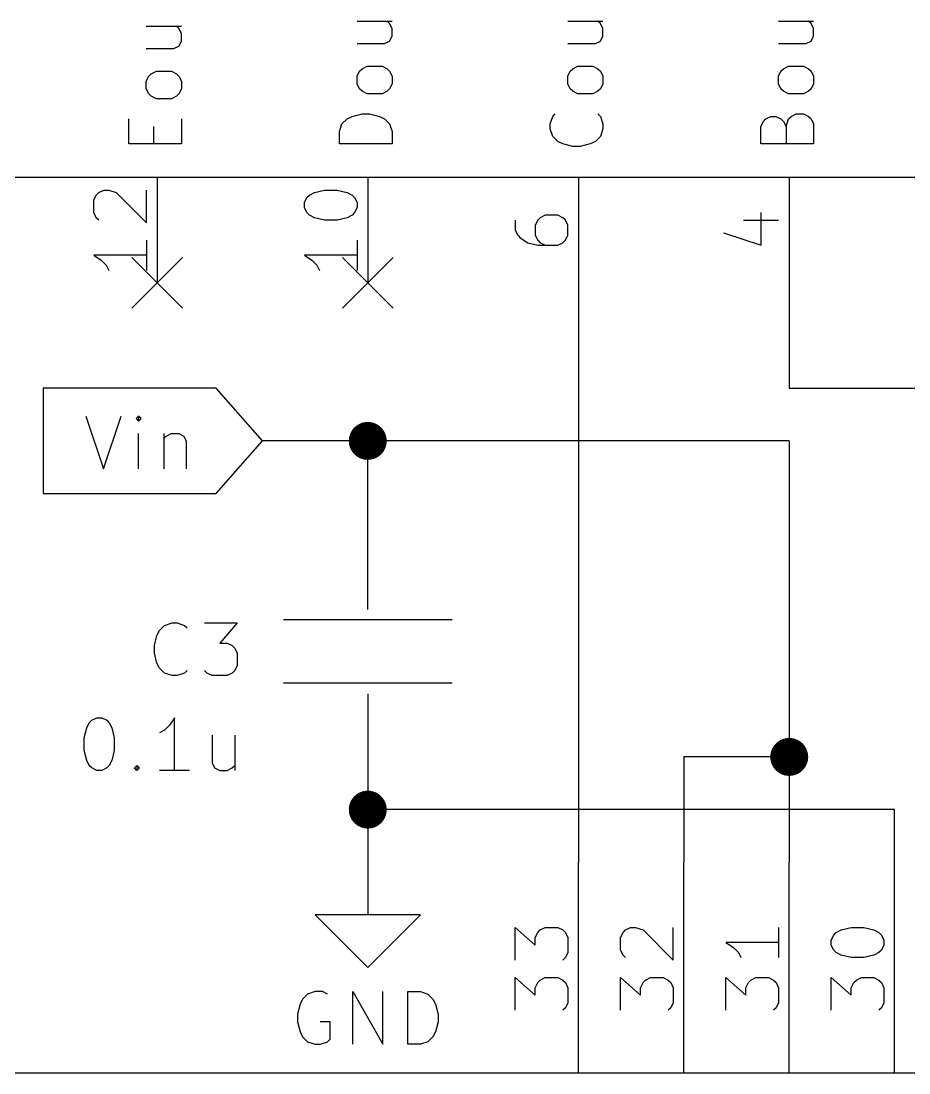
# Model space of a CAD drawing. Extents: x 0.4 to 11.3, y -7.9 to -0.4.
# Drawn here: x 1.121 to 1.964, y -5.8 to -4.801 of the extents above; entities that cross this region are included whole.
import ezdxf

# ---------------------------------------------------------------- set-up
doc = ezdxf.new("R2010")
doc.units = 0
doc.header["$MEASUREMENT"] = 0
for name, color, linetype in [('BLUE2', 5, 'CONTINUOUS'), ('CYAN2', 4, 'CONTINUOUS'), ('GREEN3', 91, 'CONTINUOUS'), ('LYELLOW', 51, 'CONTINUOUS'), ('RED2', 1, 'CONTINUOUS'), ('RED3', 11, 'CONTINUOUS')]:
    doc.layers.add(name, color=color, linetype=linetype)

msp = doc.modelspace()

# ---------------------------------------------------------------- linework, layer by layer
at = {"layer": 'BLUE2', "linetype": 'CONTINUOUS'}
for p, q in [((1.226, -5.026), (1.274, -5.074)), ((1.274, -5.026), (1.226, -5.074)), ((1.426, -5.026), (1.474, -5.074)), ((1.474, -5.026), (1.426, -5.074))]:
    msp.add_line(p, q, dxfattribs=at)
at = {"layer": 'CYAN2', "linetype": 'CONTINUOUS'}
for p, q in [((1.4398, -4.80143), (1.47313, -4.80143)), ((1.4398, -4.80143), (1.47313, -4.80143)), ((1.47075, -4.80381), (1.46837, -4.80143)), ((1.47075, -4.80381), (1.46837, -4.80143)), ((1.6398, -4.80143), (1.67313, -4.80143)), ((1.6398, -4.80143), (1.67313, -4.80143)), ((1.67075, -4.80381), (1.66837, -4.80143)), ((1.67075, -4.80381), (1.66837, -4.80143)), ((1.8398, -4.80143), (1.87313, -4.80143)), ((1.8398, -4.80143), (1.87313, -4.80143)), ((1.87075, -4.80381), (1.86837, -4.80143)), ((1.87075, -4.80381), (1.86837, -4.80143)), ((1.2398, -4.80619), (1.27313, -4.80619)), ((1.2398, -4.80619), (1.27313, -4.80619)), ((1.27075, -4.80857), (1.26837, -4.80619)), ((1.27075, -4.80857), (1.26837, -4.80619)), ((1.27313, -4.81333), (1.27075, -4.80857)), ((1.27313, -4.81333), (1.27075, -4.80857)), ((1.47313, -4.80857), (1.47075, -4.80381)), ((1.47313, -4.80857), (1.47075, -4.80381)), ((1.47313, -4.81571), (1.47313, -4.80857)), ((1.47313, -4.81571), (1.47313, -4.80857)), ((1.67313, -4.80857), (1.67075, -4.80381)), ((1.67313, -4.80857), (1.67075, -4.80381)), ((1.67313, -4.81571), (1.67313, -4.80857)), ((1.67313, -4.81571), (1.67313, -4.80857)), ((1.87313, -4.80857), (1.87075, -4.80381)), ((1.87313, -4.80857), (1.87075, -4.80381)), ((1.87313, -4.81571), (1.87313, -4.80857)), ((1.87313, -4.81571), (1.87313, -4.80857)), ((1.27075, -4.82524), (1.27313, -4.82048)), ((1.27075, -4.82524), (1.27313, -4.82048)), ((1.27313, -4.82048), (1.27313, -4.81333)), ((1.27313, -4.82048), (1.27313, -4.81333)), ((1.4398, -4.82286), (1.46599, -4.82286)), ((1.4398, -4.82286), (1.46599, -4.82286)), ((1.46599, -4.82286), (1.47075, -4.82048)), ((1.46599, -4.82286), (1.47075, -4.82048)), ((1.47075, -4.82048), (1.47313, -4.81571)), ((1.47075, -4.82048), (1.47313, -4.81571)), ((1.6398, -4.82286), (1.66599, -4.82286)), ((1.6398, -4.82286), (1.66599, -4.82286)), ((1.66599, -4.82286), (1.67075, -4.82048)), ((1.66599, -4.82286), (1.67075, -4.82048)), ((1.67075, -4.82048), (1.67313, -4.81571)), ((1.67075, -4.82048), (1.67313, -4.81571)), ((1.8398, -4.82286), (1.86599, -4.82286)), ((1.8398, -4.82286), (1.86599, -4.82286)), ((1.86599, -4.82286), (1.87075, -4.82048)), ((1.86599, -4.82286), (1.87075, -4.82048)), ((1.87075, -4.82048), (1.87313, -4.81571)), ((1.87075, -4.82048), (1.87313, -4.81571)), ((1.2398, -4.82762), (1.26599, -4.82762)), ((1.2398, -4.82762), (1.26599, -4.82762)), ((1.26599, -4.82762), (1.27075, -4.82524)), ((1.26599, -4.82762), (1.27075, -4.82524)), ((1.24218, -4.85381), (1.24456, -4.85143)), ((1.24218, -4.85381), (1.24456, -4.85143)), ((1.24456, -4.85143), (1.24932, -4.84905)), ((1.24456, -4.85143), (1.24932, -4.84905)), ((1.24932, -4.84905), (1.26361, -4.84905)), ((1.24932, -4.84905), (1.26361, -4.84905)), ((1.26361, -4.84905), (1.26837, -4.85143)), ((1.26361, -4.84905), (1.26837, -4.85143)), ((1.26837, -4.85143), (1.27075, -4.85381)), ((1.26837, -4.85143), (1.27075, -4.85381)), ((1.4398, -4.85381), (1.44218, -4.84905)), ((1.4398, -4.85381), (1.44218, -4.84905)), ((1.44218, -4.84905), (1.44456, -4.84667)), ((1.44218, -4.84905), (1.44456, -4.84667)), ((1.44456, -4.84667), (1.44932, -4.84428)), ((1.44456, -4.84667), (1.44932, -4.84428)), ((1.44932, -4.84428), (1.46361, -4.84428)), ((1.44932, -4.84428), (1.46361, -4.84428)), ((1.46361, -4.84428), (1.46837, -4.84667)), ((1.46361, -4.84428), (1.46837, -4.84667)), ((1.46837, -4.84667), (1.47075, -4.84905)), ((1.46837, -4.84667), (1.47075, -4.84905)), ((1.47075, -4.84905), (1.47313, -4.85381)), ((1.47075, -4.84905), (1.47313, -4.85381)), ((1.6398, -4.85381), (1.64218, -4.84905)), ((1.6398, -4.85381), (1.64218, -4.84905)), ((1.64218, -4.84905), (1.64456, -4.84667)), ((1.64218, -4.84905), (1.64456, -4.84667)), ((1.64456, -4.84667), (1.64932, -4.84428)), ((1.64456, -4.84667), (1.64932, -4.84428)), ((1.64932, -4.84428), (1.66361, -4.84428)), ((1.64932, -4.84428), (1.66361, -4.84428)), ((1.66361, -4.84428), (1.66837, -4.84667)), ((1.66361, -4.84428), (1.66837, -4.84667)), ((1.66837, -4.84667), (1.67075, -4.84905)), ((1.66837, -4.84667), (1.67075, -4.84905)), ((1.67075, -4.84905), (1.67313, -4.85381)), ((1.67075, -4.84905), (1.67313, -4.85381)), ((1.8398, -4.85381), (1.84218, -4.84905)), ((1.8398, -4.85381), (1.84218, -4.84905)), ((1.84218, -4.84905), (1.84456, -4.84667)), ((1.84218, -4.84905), (1.84456, -4.84667)), ((1.84456, -4.84667), (1.84932, -4.84428)), ((1.84456, -4.84667), (1.84932, -4.84428)), ((1.84932, -4.84428), (1.86361, -4.84428)), ((1.84932, -4.84428), (1.86361, -4.84428)), ((1.86361, -4.84428), (1.86837, -4.84667)), ((1.86361, -4.84428), (1.86837, -4.84667)), ((1.86837, -4.84667), (1.87075, -4.84905)), ((1.86837, -4.84667), (1.87075, -4.84905)), ((1.87075, -4.84905), (1.87313, -4.85381)), ((1.87075, -4.84905), (1.87313, -4.85381)), ((1.2398, -4.85857), (1.24218, -4.85381)), ((1.2398, -4.85857), (1.24218, -4.85381)), ((1.2398, -4.86571), (1.2398, -4.85857)), ((1.2398, -4.86571), (1.2398, -4.85857)), ((1.27075, -4.85381), (1.27313, -4.85857)), ((1.27075, -4.85381), (1.27313, -4.85857)), ((1.27313, -4.85857), (1.27313, -4.86571)), ((1.27313, -4.85857), (1.27313, -4.86571)), ((1.4398, -4.86095), (1.4398, -4.85381)), ((1.4398, -4.86095), (1.4398, -4.85381)), ((1.44218, -4.86571), (1.4398, -4.86095)), ((1.44218, -4.86571), (1.4398, -4.86095)), ((1.47313, -4.86095), (1.47075, -4.86571)), ((1.47313, -4.86095), (1.47075, -4.86571)), ((1.47313, -4.85381), (1.47313, -4.86095)), ((1.47313, -4.85381), (1.47313, -4.86095)), ((1.6398, -4.86095), (1.6398, -4.85381)), ((1.6398, -4.86095), (1.6398, -4.85381)), ((1.64218, -4.86571), (1.6398, -4.86095)), ((1.64218, -4.86571), (1.6398, -4.86095)), ((1.67313, -4.86095), (1.67075, -4.86571)), ((1.67313, -4.86095), (1.67075, -4.86571)), ((1.67313, -4.85381), (1.67313, -4.86095)), ((1.67313, -4.85381), (1.67313, -4.86095)), ((1.8398, -4.86095), (1.8398, -4.85381)), ((1.8398, -4.86095), (1.8398, -4.85381)), ((1.84218, -4.86571), (1.8398, -4.86095)), ((1.84218, -4.86571), (1.8398, -4.86095)), ((1.87313, -4.86095), (1.87075, -4.86571)), ((1.87313, -4.86095), (1.87075, -4.86571)), ((1.87313, -4.85381), (1.87313, -4.86095)), ((1.87313, -4.85381), (1.87313, -4.86095)), ((1.24218, -4.87048), (1.2398, -4.86571)), ((1.24218, -4.87048), (1.2398, -4.86571)), ((1.24456, -4.87286), (1.24218, -4.87048)), ((1.24456, -4.87286), (1.24218, -4.87048)), ((1.24932, -4.87524), (1.24456, -4.87286)), ((1.24932, -4.87524), (1.24456, -4.87286)), ((1.26837, -4.87286), (1.26361, -4.87524)), ((1.26837, -4.87286), (1.26361, -4.87524)), ((1.27075, -4.87048), (1.26837, -4.87286)), ((1.27075, -4.87048), (1.26837, -4.87286)), ((1.27313, -4.86571), (1.27075, -4.87048)), ((1.27313, -4.86571), (1.27075, -4.87048)), ((1.44456, -4.86809), (1.44218, -4.86571)), ((1.44456, -4.86809), (1.44218, -4.86571)), ((1.44932, -4.87047), (1.44456, -4.86809)), ((1.44932, -4.87047), (1.44456, -4.86809)), ((1.46361, -4.87047), (1.44932, -4.87047)), ((1.46361, -4.87047), (1.44932, -4.87047)), ((1.46837, -4.86809), (1.46361, -4.87047)), ((1.46837, -4.86809), (1.46361, -4.87047)), ((1.47075, -4.86571), (1.46837, -4.86809)), ((1.47075, -4.86571), (1.46837, -4.86809)), ((1.64456, -4.86809), (1.64218, -4.86571)), ((1.64456, -4.86809), (1.64218, -4.86571)), ((1.64932, -4.87047), (1.64456, -4.86809)), ((1.64932, -4.87047), (1.64456, -4.86809)), ((1.66361, -4.87047), (1.64932, -4.87047)), ((1.66361, -4.87047), (1.64932, -4.87047)), ((1.66837, -4.86809), (1.66361, -4.87047)), ((1.66837, -4.86809), (1.66361, -4.87047)), ((1.67075, -4.86571), (1.66837, -4.86809)), ((1.67075, -4.86571), (1.66837, -4.86809)), ((1.84456, -4.86809), (1.84218, -4.86571)), ((1.84456, -4.86809), (1.84218, -4.86571)), ((1.84932, -4.87047), (1.84456, -4.86809)), ((1.84932, -4.87047), (1.84456, -4.86809)), ((1.86361, -4.87047), (1.84932, -4.87047)), ((1.86361, -4.87047), (1.84932, -4.87047)), ((1.86837, -4.86809), (1.86361, -4.87047)), ((1.86837, -4.86809), (1.86361, -4.87047)), ((1.87075, -4.86571), (1.86837, -4.86809)), ((1.87075, -4.86571), (1.86837, -4.86809)), ((1.26361, -4.87524), (1.24932, -4.87524)), ((1.26361, -4.87524), (1.24932, -4.87524)), ((1.43028, -4.89428), (1.43504, -4.8919)), ((1.43028, -4.89428), (1.43504, -4.8919)), ((1.43504, -4.8919), (1.44456, -4.88952)), ((1.43504, -4.8919), (1.44456, -4.88952)), ((1.44456, -4.88952), (1.4517, -4.88952)), ((1.44456, -4.88952), (1.4517, -4.88952)), ((1.4517, -4.88952), (1.46122, -4.8919)), ((1.4517, -4.88952), (1.46122, -4.8919)), ((1.46122, -4.8919), (1.46599, -4.89428)), ((1.46122, -4.8919), (1.46599, -4.89428)), ((1.62313, -4.89905), (1.62551, -4.8919)), ((1.62313, -4.89905), (1.62551, -4.8919)), ((1.62551, -4.8919), (1.62789, -4.88952)), ((1.62551, -4.8919), (1.62789, -4.88952)), ((1.66837, -4.88952), (1.67075, -4.8919)), ((1.66837, -4.88952), (1.67075, -4.8919)), ((1.67075, -4.8919), (1.67313, -4.89905)), ((1.67075, -4.8919), (1.67313, -4.89905)), ((1.82789, -4.89428), (1.83265, -4.8919)), ((1.82789, -4.89428), (1.83265, -4.8919)), ((1.83265, -4.8919), (1.83742, -4.8919)), ((1.83265, -4.8919), (1.83742, -4.8919)), ((1.83742, -4.8919), (1.84218, -4.89428)), ((1.83742, -4.8919), (1.84218, -4.89428)), ((1.84932, -4.89428), (1.8517, -4.8919)), ((1.84932, -4.89428), (1.8517, -4.8919)), ((1.8517, -4.8919), (1.85646, -4.88952)), ((1.8517, -4.8919), (1.85646, -4.88952)), ((1.85646, -4.88952), (1.86361, -4.88952)), ((1.85646, -4.88952), (1.86361, -4.88952)), ((1.86361, -4.88952), (1.86837, -4.8919)), ((1.86361, -4.88952), (1.86837, -4.8919)), ((1.86837, -4.8919), (1.87075, -4.89428)), ((1.86837, -4.8919), (1.87075, -4.89428)), ((1.22313, -4.91809), (1.22313, -4.89428)), ((1.22313, -4.91809), (1.22313, -4.89428)), ((1.24694, -4.91809), (1.24694, -4.90143)), ((1.24694, -4.91809), (1.24694, -4.90143)), ((1.27313, -4.89428), (1.27313, -4.91809)), ((1.27313, -4.89428), (1.27313, -4.91809)), ((1.42313, -4.90619), (1.42551, -4.89905)), ((1.42313, -4.90619), (1.42551, -4.89905)), ((1.42551, -4.89905), (1.43028, -4.89428)), ((1.42551, -4.89905), (1.43028, -4.89428)), ((1.46599, -4.89428), (1.47075, -4.89905)), ((1.46599, -4.89428), (1.47075, -4.89905)), ((1.47075, -4.89905), (1.47313, -4.90619)), ((1.47075, -4.89905), (1.47313, -4.90619)), ((1.62313, -4.90381), (1.62313, -4.89905)), ((1.62313, -4.90381), (1.62313, -4.89905)), ((1.67313, -4.89905), (1.67313, -4.90381)), ((1.67313, -4.89905), (1.67313, -4.90381)), ((1.82313, -4.90143), (1.82551, -4.89667)), ((1.82313, -4.90143), (1.82551, -4.89667)), ((1.82313, -4.91809), (1.82313, -4.90143)), ((1.82313, -4.91809), (1.82313, -4.90143)), ((1.82551, -4.89667), (1.82789, -4.89428)), ((1.82551, -4.89667), (1.82789, -4.89428)), ((1.84218, -4.89428), (1.84456, -4.89667)), ((1.84218, -4.89428), (1.84456, -4.89667)), ((1.84456, -4.89667), (1.84694, -4.90143)), ((1.84456, -4.89667), (1.84694, -4.90143)), ((1.84694, -4.90143), (1.84932, -4.89428)), ((1.84694, -4.90143), (1.84932, -4.89428)), ((1.84694, -4.90143), (1.84694, -4.91809)), ((1.84694, -4.90143), (1.84694, -4.91809)), ((1.87075, -4.89428), (1.87313, -4.89905)), ((1.87075, -4.89428), (1.87313, -4.89905)), ((1.87313, -4.89905), (1.87313, -4.91809)), ((1.87313, -4.89905), (1.87313, -4.91809)), ((1.42313, -4.91809), (1.42313, -4.90619)), ((1.42313, -4.91809), (1.42313, -4.90619)), ((1.47313, -4.90619), (1.47313, -4.91809)), ((1.47313, -4.90619), (1.47313, -4.91809)), ((1.62551, -4.91095), (1.62313, -4.90381)), ((1.62551, -4.91095), (1.62313, -4.90381)), ((1.63028, -4.91571), (1.62551, -4.91095)), ((1.63028, -4.91571), (1.62551, -4.91095)), ((1.67075, -4.91095), (1.66599, -4.91571)), ((1.67075, -4.91095), (1.66599, -4.91571)), ((1.67313, -4.90381), (1.67075, -4.91095)), ((1.67313, -4.90381), (1.67075, -4.91095)), ((1.27313, -4.91809), (1.22313, -4.91809)), ((1.27313, -4.91809), (1.22313, -4.91809)), ((1.47313, -4.91809), (1.42313, -4.91809)), ((1.47313, -4.91809), (1.42313, -4.91809)), ((1.63504, -4.91809), (1.63028, -4.91571)), ((1.63504, -4.91809), (1.63028, -4.91571)), ((1.64456, -4.92047), (1.63504, -4.91809)), ((1.64456, -4.92047), (1.63504, -4.91809)), ((1.6517, -4.92047), (1.64456, -4.92047)), ((1.6517, -4.92047), (1.64456, -4.92047)), ((1.66122, -4.91809), (1.6517, -4.92047)), ((1.66122, -4.91809), (1.6517, -4.92047)), ((1.66599, -4.91571), (1.66122, -4.91809)), ((1.66599, -4.91571), (1.66122, -4.91809)), ((1.87313, -4.91809), (1.82313, -4.91809)), ((1.87313, -4.91809), (1.82313, -4.91809)), ((1.24991, -5.38471), (1.25229, -5.37995)), ((1.25229, -5.37995), (1.25705, -5.37519)), ((1.25705, -5.37519), (1.26419, -5.3728)), ((1.26419, -5.3728), (1.26895, -5.3728)), ((1.26895, -5.3728), (1.2761, -5.37519)), ((1.2761, -5.37519), (1.27848, -5.37757)), ((1.29515, -5.3728), (1.3261, -5.3728)), ((1.3261, -5.3728), (1.30943, -5.39185)), ((1.24753, -5.39423), (1.24991, -5.38471)), ((1.30943, -5.39185), (1.31657, -5.39185)), ((1.31657, -5.39185), (1.32133, -5.39423)), ((1.24753, -5.40137), (1.24753, -5.39423)), ((1.24991, -5.4109), (1.24753, -5.40137)), ((1.32133, -5.39423), (1.32372, -5.39661)), ((1.32372, -5.39661), (1.3261, -5.40137)), ((1.3261, -5.40137), (1.3261, -5.41328)), ((1.25229, -5.41566), (1.24991, -5.4109)), ((1.25705, -5.42043), (1.25229, -5.41566)), ((1.26419, -5.4228), (1.25705, -5.42043)), ((1.2761, -5.42043), (1.26895, -5.4228)), ((1.27848, -5.41804), (1.2761, -5.42043)), ((1.29753, -5.42043), (1.29515, -5.41804)), ((1.30229, -5.4228), (1.29753, -5.42043)), ((1.32133, -5.42043), (1.31657, -5.4228)), ((1.32372, -5.41804), (1.32133, -5.42043)), ((1.3261, -5.41328), (1.32372, -5.41804)), ((1.26895, -5.4228), (1.26419, -5.4228)), ((1.31657, -5.4228), (1.30229, -5.4228)), ((1.18324, -5.47233), (1.18562, -5.46757)), ((1.18562, -5.46757), (1.188, -5.46519)), ((1.188, -5.46519), (1.19276, -5.4628)), ((1.19276, -5.4628), (1.19753, -5.4628)), ((1.19753, -5.4628), (1.20229, -5.46519)), ((1.20229, -5.46519), (1.20467, -5.46757)), ((1.20467, -5.46757), (1.20705, -5.47233)), ((1.26181, -5.46995), (1.25705, -5.47471)), ((1.26657, -5.4628), (1.26181, -5.46995)), ((1.26657, -5.5128), (1.26657, -5.4628)), ((1.18086, -5.48185), (1.18324, -5.47233)), ((1.18086, -5.49376), (1.18086, -5.48185)), ((1.20705, -5.47233), (1.20943, -5.48185)), ((1.20943, -5.48185), (1.20943, -5.49376)), ((1.25705, -5.47471), (1.25229, -5.47709)), ((1.30229, -5.47947), (1.30229, -5.50566)), ((1.32372, -5.47947), (1.32372, -5.5128)), ((1.18324, -5.50328), (1.18086, -5.49376)), ((1.20943, -5.49376), (1.20705, -5.50328)), ((1.18562, -5.50804), (1.18324, -5.50328)), ((1.188, -5.51043), (1.18562, -5.50804)), ((1.19276, -5.5128), (1.188, -5.51043)), ((1.20229, -5.51043), (1.19753, -5.5128)), ((1.20467, -5.50804), (1.20229, -5.51043)), ((1.20705, -5.50328), (1.20467, -5.50804)), ((1.22848, -5.51043), (1.23086, -5.50804)), ((1.23086, -5.5128), (1.22848, -5.51043)), ((1.23086, -5.50804), (1.23324, -5.51043)), ((1.23086, -5.50804), (1.23086, -5.5128)), ((1.23324, -5.51043), (1.23086, -5.5128)), ((1.30229, -5.50566), (1.30467, -5.51043)), ((1.30467, -5.51043), (1.30943, -5.5128)), ((1.31657, -5.5128), (1.32133, -5.51043)), ((1.32133, -5.51043), (1.32372, -5.50804)), ((1.19753, -5.5128), (1.19276, -5.5128)), ((1.28086, -5.5128), (1.25229, -5.5128)), ((1.30943, -5.5128), (1.31657, -5.5128)), ((1.38809, -5.72995), (1.38571, -5.73471)), ((1.38809, -5.72995), (1.38571, -5.73471)), ((1.39285, -5.72519), (1.38809, -5.72995)), ((1.39285, -5.72519), (1.38809, -5.72995)), ((1.4, -5.7228), (1.39285, -5.72519)), ((1.4, -5.7228), (1.39285, -5.72519)), ((1.40714, -5.7228), (1.4, -5.7228)), ((1.40714, -5.7228), (1.4, -5.7228)), ((1.4119, -5.72519), (1.40714, -5.7228)), ((1.4119, -5.72519), (1.40714, -5.7228)), ((1.43571, -5.7728), (1.43571, -5.7228)), ((1.43571, -5.7228), (1.46428, -5.7728)), ((1.43571, -5.7728), (1.43571, -5.7228)), ((1.43571, -5.7228), (1.46428, -5.7728)), ((1.46428, -5.7728), (1.46428, -5.7228)), ((1.46428, -5.7728), (1.46428, -5.7228)), ((1.48809, -5.7728), (1.48809, -5.7228)), ((1.48809, -5.7228), (1.5, -5.7228)), ((1.48809, -5.7728), (1.48809, -5.7228)), ((1.48809, -5.7228), (1.5, -5.7228)), ((1.5, -5.7228), (1.50714, -5.72519)), ((1.5, -5.7228), (1.50714, -5.72519)), ((1.50714, -5.72519), (1.5119, -5.72995)), ((1.50714, -5.72519), (1.5119, -5.72995)), ((1.5119, -5.72995), (1.51428, -5.73471)), ((1.5119, -5.72995), (1.51428, -5.73471)), ((1.38571, -5.73471), (1.38333, -5.74423)), ((1.38571, -5.73471), (1.38333, -5.74423)), ((1.51428, -5.73471), (1.51666, -5.74423)), ((1.51428, -5.73471), (1.51666, -5.74423)), ((1.38333, -5.74423), (1.38333, -5.75137)), ((1.38333, -5.74423), (1.38333, -5.75137)), ((1.38333, -5.75137), (1.38571, -5.7609)), ((1.38333, -5.75137), (1.38571, -5.7609)), ((1.41428, -5.75137), (1.40476, -5.75137)), ((1.41428, -5.75137), (1.40476, -5.75137)), ((1.41428, -5.76804), (1.41428, -5.75137)), ((1.41428, -5.76804), (1.41428, -5.75137)), ((1.51666, -5.75137), (1.51428, -5.7609)), ((1.51666, -5.75137), (1.51428, -5.7609)), ((1.51666, -5.74423), (1.51666, -5.75137)), ((1.51666, -5.74423), (1.51666, -5.75137)), ((1.38571, -5.7609), (1.38809, -5.76566)), ((1.38571, -5.7609), (1.38809, -5.76566)), ((1.51428, -5.7609), (1.5119, -5.76566)), ((1.51428, -5.7609), (1.5119, -5.76566)), ((1.38809, -5.76566), (1.39285, -5.77043)), ((1.38809, -5.76566), (1.39285, -5.77043)), ((1.39285, -5.77043), (1.4, -5.7728)), ((1.39285, -5.77043), (1.4, -5.7728)), ((1.40476, -5.7728), (1.4119, -5.77043)), ((1.40476, -5.7728), (1.4119, -5.77043)), ((1.4119, -5.77043), (1.41428, -5.76804)), ((1.4119, -5.77043), (1.41428, -5.76804)), ((1.50714, -5.77043), (1.5, -5.7728)), ((1.50714, -5.77043), (1.5, -5.7728)), ((1.5119, -5.76566), (1.50714, -5.77043)), ((1.5119, -5.76566), (1.50714, -5.77043)), ((1.4, -5.7728), (1.40476, -5.7728)), ((1.4, -5.7728), (1.40476, -5.7728)), ((1.5, -5.7728), (1.48809, -5.7728)), ((1.5, -5.7728), (1.48809, -5.7728))]:
    msp.add_line(p, q, dxfattribs=at)
at = {"layer": 'GREEN3', "linetype": 'CONTINUOUS'}
for p, q in [((1.65, -5.05), (1.65, -5.6)), ((1.85, -5.05), (1.85, -5.15)), ((1.85, -5.15), (2.05, -5.15)), ((1.45, -5.2), (1.35, -5.2)), ((1.45, -5.25), (1.45, -5.2)), ((1.85, -5.2), (1.45, -5.2)), ((1.85, -5.2), (1.85, -5.5)), ((1.85, -5.5), (1.75, -5.5)), ((1.75, -5.5), (1.75, -5.6)), ((1.85, -5.5), (1.85, -5.6)), ((1.95, -5.55), (1.45, -5.55)), ((1.45, -5.55), (1.45, -5.6)), ((1.95, -5.6), (1.95, -5.55))]:
    msp.add_line(p, q, dxfattribs=at)
at = {"layer": 'GREEN3', "const_width": 0.018}
for points in [[(1.441, -5.2, 1), (1.459, -5.2, 1)], [(1.841, -5.5, 1), (1.859, -5.5, 1)], [(1.441, -5.55, 1), (1.459, -5.55, 1)]]:
    msp.add_lwpolyline(points, format="xyb", close=True, dxfattribs=at)
at = {"layer": 'LYELLOW', "linetype": 'CONTINUOUS'}
for p, q in [((2.35, -4.95), (0.75, -4.95)), ((1.05, -5.8), (3.25, -5.8))]:
    msp.add_line(p, q, dxfattribs=at)
at = {"layer": 'RED2', "linetype": 'CONTINUOUS'}
for p, q in [((2.35, -4.95), (0.75, -4.95)), ((1.25, -4.95), (1.25, -5.05)), ((1.25, -4.95), (1.25, -5.05)), ((1.45, -4.95), (1.45, -5.05)), ((1.45, -4.95), (1.45, -5.05)), ((1.65, -4.95), (1.65, -5.05)), ((1.65, -4.95), (1.65, -5.05)), ((1.85, -4.95), (1.85, -5.05)), ((1.85, -4.95), (1.85, -5.05)), ((1.30625, -5.14998), (1.14182, -5.14998)), ((1.14182, -5.14998), (1.14182, -5.2)), ((1.35, -5.2), (1.30625, -5.14998)), ((1.18249, -5.17638), (1.19916, -5.22638)), ((1.19916, -5.22638), (1.21583, -5.17638)), ((1.23249, -5.17638), (1.23011, -5.17876)), ((1.23011, -5.17876), (1.23249, -5.18114)), ((1.23487, -5.17876), (1.23249, -5.17638)), ((1.23249, -5.17638), (1.23249, -5.18114)), ((1.23249, -5.18114), (1.23487, -5.17876)), ((1.14182, -5.2), (1.14182, -5.25002)), ((1.23249, -5.22638), (1.23249, -5.19305)), ((1.2563, -5.19305), (1.2563, -5.22638)), ((1.2563, -5.19781), (1.25869, -5.19543)), ((1.25869, -5.19543), (1.26345, -5.19305)), ((1.26345, -5.19305), (1.27059, -5.19305)), ((1.27059, -5.19305), (1.27535, -5.19543)), ((1.27535, -5.19543), (1.27773, -5.20019)), ((1.27773, -5.20019), (1.27773, -5.22638)), ((1.30625, -5.25002), (1.35, -5.2)), ((1.14182, -5.25002), (1.30625, -5.25002)), ((1.45, -5.36), (1.45, -5.25)), ((1.53, -5.37), (1.37, -5.37)), ((1.53, -5.43), (1.37, -5.43)), ((1.45, -5.44), (1.45, -5.55)), ((1.45, -5.6), (1.45, -5.65)), ((1.65, -5.8), (1.65, -5.6)), ((1.65, -5.8), (1.65, -5.6)), ((1.75, -5.8), (1.75, -5.6)), ((1.75, -5.8), (1.75, -5.6)), ((1.85, -5.8), (1.85, -5.6)), ((1.85, -5.8), (1.85, -5.6)), ((1.95, -5.8), (1.95, -5.6)), ((1.95, -5.8), (1.95, -5.6)), ((1.45, -5.65), (1.4, -5.65)), ((1.4, -5.65), (1.45, -5.7)), ((1.45, -5.7), (1.5, -5.65)), ((1.5, -5.65), (1.45, -5.65)), ((1.05, -5.8), (3.25, -5.8))]:
    msp.add_line(p, q, dxfattribs=at)
at = {"layer": 'RED3', "linetype": 'CONTINUOUS'}
for p, q in [((1.19464, -4.96428), (1.1994, -4.9619)), ((1.19464, -4.96428), (1.1994, -4.9619)), ((1.1994, -4.9619), (1.20417, -4.9619)), ((1.1994, -4.9619), (1.20417, -4.9619)), ((1.20417, -4.9619), (1.21131, -4.96428)), ((1.20417, -4.9619), (1.21131, -4.96428)), ((1.23988, -4.99285), (1.23988, -4.9619)), ((1.23988, -4.99285), (1.23988, -4.9619)), ((1.3994, -4.96428), (1.40893, -4.9619)), ((1.3994, -4.96428), (1.40893, -4.9619)), ((1.40893, -4.9619), (1.42083, -4.9619)), ((1.40893, -4.9619), (1.42083, -4.9619)), ((1.42083, -4.9619), (1.43035, -4.96428)), ((1.42083, -4.9619), (1.43035, -4.96428)), ((1.18988, -4.97143), (1.19226, -4.96667)), ((1.18988, -4.97143), (1.19226, -4.96667)), ((1.18988, -4.98333), (1.18988, -4.97143)), ((1.18988, -4.98333), (1.18988, -4.97143)), ((1.19226, -4.96667), (1.19464, -4.96428)), ((1.19226, -4.96667), (1.19464, -4.96428)), ((1.21131, -4.96428), (1.23988, -4.99285)), ((1.21131, -4.96428), (1.23988, -4.99285)), ((1.38988, -4.97381), (1.39226, -4.96905)), ((1.38988, -4.97381), (1.39226, -4.96905)), ((1.39226, -4.96905), (1.39464, -4.96667)), ((1.39226, -4.96905), (1.39464, -4.96667)), ((1.39464, -4.96667), (1.3994, -4.96428)), ((1.39464, -4.96667), (1.3994, -4.96428)), ((1.43035, -4.96428), (1.43512, -4.96667)), ((1.43035, -4.96428), (1.43512, -4.96667)), ((1.43512, -4.96667), (1.4375, -4.96905)), ((1.43512, -4.96667), (1.4375, -4.96905)), ((1.4375, -4.96905), (1.43988, -4.97381)), ((1.4375, -4.96905), (1.43988, -4.97381)), ((1.38988, -4.97857), (1.38988, -4.97381)), ((1.38988, -4.97857), (1.38988, -4.97381)), ((1.39226, -4.98333), (1.38988, -4.97857)), ((1.39226, -4.98333), (1.38988, -4.97857)), ((1.43988, -4.97857), (1.4375, -4.98333)), ((1.43988, -4.97857), (1.4375, -4.98333)), ((1.43988, -4.97381), (1.43988, -4.97857)), ((1.43988, -4.97381), (1.43988, -4.97857)), ((1.19226, -4.98809), (1.18988, -4.98333)), ((1.19226, -4.98809), (1.18988, -4.98333)), ((1.19464, -4.99047), (1.19226, -4.98809)), ((1.19464, -4.99047), (1.19226, -4.98809)), ((1.39464, -4.98571), (1.39226, -4.98333)), ((1.39464, -4.98571), (1.39226, -4.98333)), ((1.3994, -4.98809), (1.39464, -4.98571)), ((1.3994, -4.98809), (1.39464, -4.98571)), ((1.40893, -4.99047), (1.3994, -4.98809)), ((1.40893, -4.99047), (1.3994, -4.98809)), ((1.42083, -4.99047), (1.40893, -4.99047)), ((1.42083, -4.99047), (1.40893, -4.99047)), ((1.43035, -4.98809), (1.42083, -4.99047)), ((1.43035, -4.98809), (1.42083, -4.99047)), ((1.43512, -4.98571), (1.43035, -4.98809)), ((1.43512, -4.98571), (1.43035, -4.98809)), ((1.4375, -4.98333), (1.43512, -4.98571)), ((1.4375, -4.98333), (1.43512, -4.98571)), ((1.58988, -4.99047), (1.58988, -5)), ((1.58988, -4.99047), (1.58988, -5)), ((1.61131, -4.99047), (1.60893, -4.99523)), ((1.61131, -4.99047), (1.60893, -4.99523)), ((1.61369, -4.98809), (1.61131, -4.99047)), ((1.61369, -4.98809), (1.61131, -4.99047)), ((1.61845, -4.98571), (1.61369, -4.98809)), ((1.61845, -4.98571), (1.61369, -4.98809)), ((1.63035, -4.98571), (1.61845, -4.98571)), ((1.63035, -4.98571), (1.61845, -4.98571)), ((1.63512, -4.98809), (1.63035, -4.98571)), ((1.63512, -4.98809), (1.63035, -4.98571)), ((1.6375, -4.99047), (1.63512, -4.98809)), ((1.6375, -4.99047), (1.63512, -4.98809)), ((1.63988, -4.99523), (1.6375, -4.99047)), ((1.63988, -4.99523), (1.6375, -4.99047)), ((1.80655, -4.99047), (1.83988, -4.99047)), ((1.80655, -4.99047), (1.83988, -4.99047)), ((1.82321, -5.01428), (1.82321, -4.98333)), ((1.82321, -5.01428), (1.82321, -4.98333)), ((1.58988, -5), (1.59226, -5.00476)), ((1.58988, -5), (1.59226, -5.00476)), ((1.60893, -4.99523), (1.60893, -5.00476)), ((1.60893, -4.99523), (1.60893, -5.00476)), ((1.63988, -5.00476), (1.63988, -4.99523)), ((1.63988, -5.00476), (1.63988, -4.99523)), ((1.7875, -5.00238), (1.82321, -5.01428)), ((1.7875, -5.00238), (1.82321, -5.01428)), ((1.23988, -5.00952), (1.23988, -5.03809)), ((1.23988, -5.00952), (1.23988, -5.03809)), ((1.43988, -5.00952), (1.43988, -5.03809)), ((1.43988, -5.00952), (1.43988, -5.03809)), ((1.59226, -5.00476), (1.59464, -5.00714)), ((1.59226, -5.00476), (1.59464, -5.00714)), ((1.59464, -5.00714), (1.60178, -5.0119)), ((1.59464, -5.00714), (1.60178, -5.0119)), ((1.60178, -5.0119), (1.61131, -5.01428)), ((1.60178, -5.0119), (1.61131, -5.01428)), ((1.60893, -5.00476), (1.61131, -5.00952)), ((1.60893, -5.00476), (1.61131, -5.00952)), ((1.61131, -5.00952), (1.61369, -5.0119)), ((1.61131, -5.00952), (1.61369, -5.0119)), ((1.61369, -5.0119), (1.61845, -5.01428)), ((1.61369, -5.0119), (1.61845, -5.01428)), ((1.63035, -5.01428), (1.63512, -5.0119)), ((1.63035, -5.01428), (1.63512, -5.0119)), ((1.63512, -5.0119), (1.6375, -5.00952)), ((1.63512, -5.0119), (1.6375, -5.00952)), ((1.6375, -5.00952), (1.63988, -5.00476)), ((1.6375, -5.00952), (1.63988, -5.00476)), ((1.61131, -5.01428), (1.63035, -5.01428)), ((1.61131, -5.01428), (1.63035, -5.01428)), ((1.23988, -5.02381), (1.18988, -5.02381)), ((1.18988, -5.02381), (1.19702, -5.02857)), ((1.23988, -5.02381), (1.18988, -5.02381)), ((1.18988, -5.02381), (1.19702, -5.02857)), ((1.19702, -5.02857), (1.20178, -5.03333)), ((1.19702, -5.02857), (1.20178, -5.03333)), ((1.43988, -5.02381), (1.38988, -5.02381)), ((1.38988, -5.02381), (1.39702, -5.02857)), ((1.43988, -5.02381), (1.38988, -5.02381)), ((1.38988, -5.02381), (1.39702, -5.02857)), ((1.39702, -5.02857), (1.40178, -5.03333)), ((1.39702, -5.02857), (1.40178, -5.03333)), ((1.20178, -5.03333), (1.20417, -5.03809)), ((1.20178, -5.03333), (1.20417, -5.03809)), ((1.40178, -5.03333), (1.40417, -5.03809)), ((1.40178, -5.03333), (1.40417, -5.03809)), ((1.58988, -5.69285), (1.58988, -5.6619)), ((1.58988, -5.6619), (1.60893, -5.67857)), ((1.58988, -5.69285), (1.58988, -5.6619)), ((1.58988, -5.6619), (1.60893, -5.67857)), ((1.60893, -5.67143), (1.61131, -5.66667)), ((1.60893, -5.67143), (1.61131, -5.66667)), ((1.60893, -5.67857), (1.60893, -5.67143)), ((1.60893, -5.67857), (1.60893, -5.67143)), ((1.61131, -5.66667), (1.61369, -5.66428)), ((1.61131, -5.66667), (1.61369, -5.66428)), ((1.61369, -5.66428), (1.61845, -5.6619)), ((1.61369, -5.66428), (1.61845, -5.6619)), ((1.61845, -5.6619), (1.63035, -5.6619)), ((1.61845, -5.6619), (1.63035, -5.6619)), ((1.63035, -5.6619), (1.63512, -5.66428)), ((1.63035, -5.6619), (1.63512, -5.66428)), ((1.63512, -5.66428), (1.6375, -5.66667)), ((1.63512, -5.66428), (1.6375, -5.66667)), ((1.6375, -5.66667), (1.63988, -5.67143)), ((1.6375, -5.66667), (1.63988, -5.67143)), ((1.63988, -5.67143), (1.63988, -5.68571)), ((1.63988, -5.67143), (1.63988, -5.68571)), ((1.68988, -5.67143), (1.69226, -5.66667)), ((1.68988, -5.67143), (1.69226, -5.66667)), ((1.68988, -5.68333), (1.68988, -5.67143)), ((1.68988, -5.68333), (1.68988, -5.67143)), ((1.69226, -5.66667), (1.69464, -5.66428)), ((1.69226, -5.66667), (1.69464, -5.66428)), ((1.69464, -5.66428), (1.6994, -5.6619)), ((1.69464, -5.66428), (1.6994, -5.6619)), ((1.6994, -5.6619), (1.70417, -5.6619)), ((1.6994, -5.6619), (1.70417, -5.6619)), ((1.70417, -5.6619), (1.71131, -5.66428)), ((1.70417, -5.6619), (1.71131, -5.66428)), ((1.71131, -5.66428), (1.73988, -5.69285)), ((1.71131, -5.66428), (1.73988, -5.69285)), ((1.73988, -5.69285), (1.73988, -5.6619)), ((1.73988, -5.69285), (1.73988, -5.6619)), ((1.83988, -5.6619), (1.83988, -5.69047)), ((1.83988, -5.6619), (1.83988, -5.69047)), ((1.88988, -5.67381), (1.89226, -5.66905)), ((1.88988, -5.67381), (1.89226, -5.66905)), ((1.89226, -5.66905), (1.89464, -5.66667)), ((1.89226, -5.66905), (1.89464, -5.66667)), ((1.89464, -5.66667), (1.8994, -5.66428)), ((1.89464, -5.66667), (1.8994, -5.66428)), ((1.8994, -5.66428), (1.90893, -5.6619)), ((1.8994, -5.66428), (1.90893, -5.6619)), ((1.90893, -5.6619), (1.92083, -5.6619)), ((1.90893, -5.6619), (1.92083, -5.6619)), ((1.92083, -5.6619), (1.93035, -5.66428)), ((1.92083, -5.6619), (1.93035, -5.66428)), ((1.93035, -5.66428), (1.93512, -5.66667)), ((1.93035, -5.66428), (1.93512, -5.66667)), ((1.93512, -5.66667), (1.9375, -5.66905)), ((1.93512, -5.66667), (1.9375, -5.66905)), ((1.9375, -5.66905), (1.93988, -5.67381)), ((1.9375, -5.66905), (1.93988, -5.67381)), ((1.83988, -5.67619), (1.78988, -5.67619)), ((1.78988, -5.67619), (1.79702, -5.68095)), ((1.83988, -5.67619), (1.78988, -5.67619)), ((1.78988, -5.67619), (1.79702, -5.68095)), ((1.79702, -5.68095), (1.80178, -5.68571)), ((1.79702, -5.68095), (1.80178, -5.68571)), ((1.88988, -5.67857), (1.88988, -5.67381)), ((1.88988, -5.67857), (1.88988, -5.67381)), ((1.89226, -5.68333), (1.88988, -5.67857)), ((1.89226, -5.68333), (1.88988, -5.67857)), ((1.93988, -5.67857), (1.9375, -5.68333)), ((1.93988, -5.67857), (1.9375, -5.68333)), ((1.93988, -5.67381), (1.93988, -5.67857)), ((1.93988, -5.67381), (1.93988, -5.67857)), ((1.6375, -5.69047), (1.63512, -5.69285)), ((1.6375, -5.69047), (1.63512, -5.69285)), ((1.63988, -5.68571), (1.6375, -5.69047)), ((1.63988, -5.68571), (1.6375, -5.69047)), ((1.69226, -5.68809), (1.68988, -5.68333)), ((1.69226, -5.68809), (1.68988, -5.68333)), ((1.69464, -5.69047), (1.69226, -5.68809)), ((1.69464, -5.69047), (1.69226, -5.68809)), ((1.80178, -5.68571), (1.80417, -5.69047)), ((1.80178, -5.68571), (1.80417, -5.69047)), ((1.89464, -5.68571), (1.89226, -5.68333)), ((1.89464, -5.68571), (1.89226, -5.68333)), ((1.8994, -5.68809), (1.89464, -5.68571)), ((1.8994, -5.68809), (1.89464, -5.68571)), ((1.90893, -5.69047), (1.8994, -5.68809)), ((1.90893, -5.69047), (1.8994, -5.68809)), ((1.92083, -5.69047), (1.90893, -5.69047)), ((1.92083, -5.69047), (1.90893, -5.69047)), ((1.93035, -5.68809), (1.92083, -5.69047)), ((1.93035, -5.68809), (1.92083, -5.69047)), ((1.93512, -5.68571), (1.93035, -5.68809)), ((1.93512, -5.68571), (1.93035, -5.68809)), ((1.9375, -5.68333), (1.93512, -5.68571)), ((1.9375, -5.68333), (1.93512, -5.68571)), ((1.58988, -5.74047), (1.58988, -5.70952)), ((1.58988, -5.70952), (1.60893, -5.72619)), ((1.58988, -5.74047), (1.58988, -5.70952)), ((1.58988, -5.70952), (1.60893, -5.72619)), ((1.61369, -5.7119), (1.61845, -5.70952)), ((1.61369, -5.7119), (1.61845, -5.70952)), ((1.61845, -5.70952), (1.63035, -5.70952)), ((1.61845, -5.70952), (1.63035, -5.70952)), ((1.63035, -5.70952), (1.63512, -5.7119)), ((1.63035, -5.70952), (1.63512, -5.7119)), ((1.68988, -5.74047), (1.68988, -5.70952)), ((1.68988, -5.70952), (1.70893, -5.72619)), ((1.68988, -5.74047), (1.68988, -5.70952)), ((1.68988, -5.70952), (1.70893, -5.72619)), ((1.71369, -5.7119), (1.71845, -5.70952)), ((1.71369, -5.7119), (1.71845, -5.70952)), ((1.71845, -5.70952), (1.73035, -5.70952)), ((1.71845, -5.70952), (1.73035, -5.70952)), ((1.73035, -5.70952), (1.73512, -5.7119)), ((1.73035, -5.70952), (1.73512, -5.7119)), ((1.78988, -5.74047), (1.78988, -5.70952)), ((1.78988, -5.70952), (1.80893, -5.72619)), ((1.78988, -5.74047), (1.78988, -5.70952)), ((1.78988, -5.70952), (1.80893, -5.72619)), ((1.81369, -5.7119), (1.81845, -5.70952)), ((1.81369, -5.7119), (1.81845, -5.70952)), ((1.81845, -5.70952), (1.83035, -5.70952)), ((1.81845, -5.70952), (1.83035, -5.70952)), ((1.83035, -5.70952), (1.83512, -5.7119)), ((1.83035, -5.70952), (1.83512, -5.7119)), ((1.88988, -5.74047), (1.88988, -5.70952)), ((1.88988, -5.70952), (1.90893, -5.72619)), ((1.88988, -5.74047), (1.88988, -5.70952)), ((1.88988, -5.70952), (1.90893, -5.72619)), ((1.91369, -5.7119), (1.91845, -5.70952)), ((1.91369, -5.7119), (1.91845, -5.70952)), ((1.91845, -5.70952), (1.93035, -5.70952)), ((1.91845, -5.70952), (1.93035, -5.70952)), ((1.93035, -5.70952), (1.93512, -5.7119)), ((1.93035, -5.70952), (1.93512, -5.7119)), ((1.60893, -5.71904), (1.61131, -5.71428)), ((1.60893, -5.71904), (1.61131, -5.71428)), ((1.60893, -5.72619), (1.60893, -5.71904)), ((1.60893, -5.72619), (1.60893, -5.71904)), ((1.61131, -5.71428), (1.61369, -5.7119)), ((1.61131, -5.71428), (1.61369, -5.7119)), ((1.63512, -5.7119), (1.6375, -5.71428)), ((1.63512, -5.7119), (1.6375, -5.71428)), ((1.6375, -5.71428), (1.63988, -5.71904)), ((1.6375, -5.71428), (1.63988, -5.71904)), ((1.63988, -5.71904), (1.63988, -5.73333)), ((1.63988, -5.71904), (1.63988, -5.73333)), ((1.70893, -5.71904), (1.71131, -5.71428)), ((1.70893, -5.71904), (1.71131, -5.71428)), ((1.70893, -5.72619), (1.70893, -5.71904)), ((1.70893, -5.72619), (1.70893, -5.71904)), ((1.71131, -5.71428), (1.71369, -5.7119)), ((1.71131, -5.71428), (1.71369, -5.7119)), ((1.73512, -5.7119), (1.7375, -5.71428)), ((1.73512, -5.7119), (1.7375, -5.71428)), ((1.7375, -5.71428), (1.73988, -5.71904)), ((1.7375, -5.71428), (1.73988, -5.71904)), ((1.73988, -5.71904), (1.73988, -5.73333)), ((1.73988, -5.71904), (1.73988, -5.73333)), ((1.80893, -5.71904), (1.81131, -5.71428)), ((1.80893, -5.71904), (1.81131, -5.71428)), ((1.80893, -5.72619), (1.80893, -5.71904)), ((1.80893, -5.72619), (1.80893, -5.71904)), ((1.81131, -5.71428), (1.81369, -5.7119)), ((1.81131, -5.71428), (1.81369, -5.7119)), ((1.83512, -5.7119), (1.8375, -5.71428)), ((1.83512, -5.7119), (1.8375, -5.71428)), ((1.8375, -5.71428), (1.83988, -5.71904)), ((1.8375, -5.71428), (1.83988, -5.71904)), ((1.83988, -5.71904), (1.83988, -5.73333)), ((1.83988, -5.71904), (1.83988, -5.73333)), ((1.90893, -5.71904), (1.91131, -5.71428)), ((1.90893, -5.71904), (1.91131, -5.71428)), ((1.90893, -5.72619), (1.90893, -5.71904)), ((1.90893, -5.72619), (1.90893, -5.71904)), ((1.91131, -5.71428), (1.91369, -5.7119)), ((1.91131, -5.71428), (1.91369, -5.7119)), ((1.93512, -5.7119), (1.9375, -5.71428)), ((1.93512, -5.7119), (1.9375, -5.71428)), ((1.9375, -5.71428), (1.93988, -5.71904)), ((1.9375, -5.71428), (1.93988, -5.71904)), ((1.93988, -5.71904), (1.93988, -5.73333)), ((1.93988, -5.71904), (1.93988, -5.73333)), ((1.6375, -5.73809), (1.63512, -5.74047)), ((1.6375, -5.73809), (1.63512, -5.74047)), ((1.63988, -5.73333), (1.6375, -5.73809)), ((1.63988, -5.73333), (1.6375, -5.73809)), ((1.7375, -5.73809), (1.73512, -5.74047)), ((1.7375, -5.73809), (1.73512, -5.74047)), ((1.73988, -5.73333), (1.7375, -5.73809)), ((1.73988, -5.73333), (1.7375, -5.73809)), ((1.8375, -5.73809), (1.83512, -5.74047)), ((1.8375, -5.73809), (1.83512, -5.74047)), ((1.83988, -5.73333), (1.8375, -5.73809)), ((1.83988, -5.73333), (1.8375, -5.73809)), ((1.9375, -5.73809), (1.93512, -5.74047)), ((1.9375, -5.73809), (1.93512, -5.74047)), ((1.93988, -5.73333), (1.9375, -5.73809)), ((1.93988, -5.73333), (1.9375, -5.73809))]:
    msp.add_line(p, q, dxfattribs=at)

doc.saveas('drawing.dxf')
